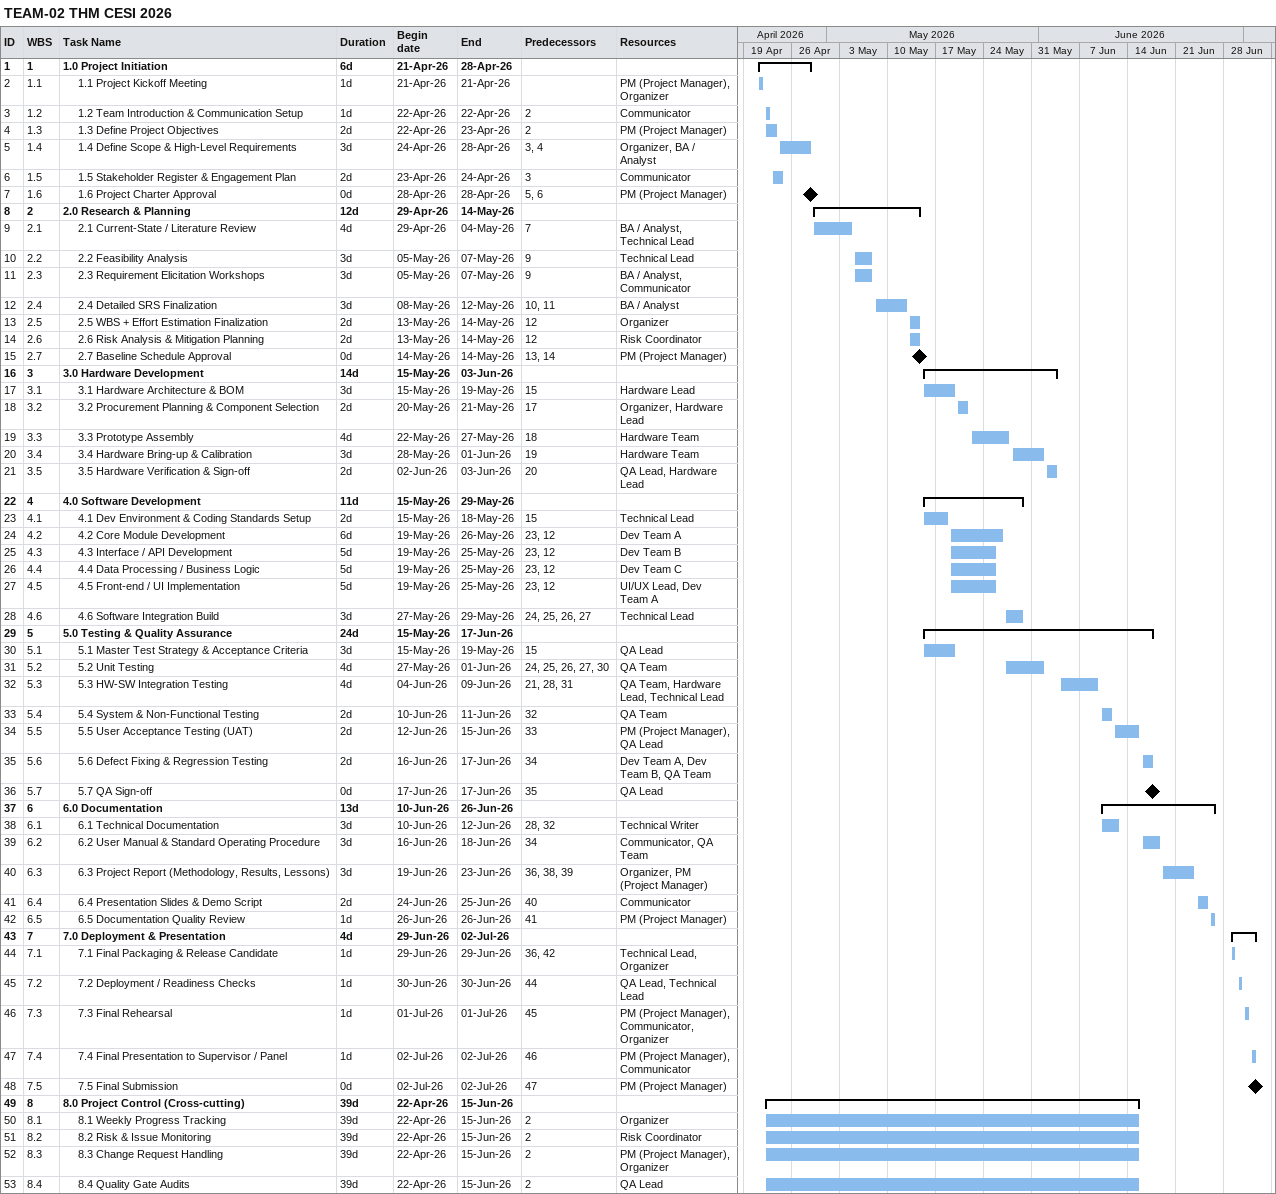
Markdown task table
TEAM-02 THM CESI 2026

| ID | WBS | Task | Duration | Start | Finish | Predecessors | Resources |
|---|---|---|---|---|---|---|---|
| 1 | 1 | **1.0 Project Initiation** | 6d | 2026-04-21 | 2026-04-28 |  |  |
| 2 | 1.1 | 1.1 Project Kickoff Meeting | 1d | 2026-04-21 | 2026-04-21 |  | PM (Project Manager), Organizer |
| 3 | 1.2 | 1.2 Team Introduction & Communication Setup | 1d | 2026-04-22 | 2026-04-22 | 2 | Communicator |
| 4 | 1.3 | 1.3 Define Project Objectives | 2d | 2026-04-22 | 2026-04-23 | 2 | PM (Project Manager) |
| 5 | 1.4 | 1.4 Define Scope & High-Level Requirements | 3d | 2026-04-24 | 2026-04-28 | 3, 4 | Organizer, BA / Analyst |
| 6 | 1.5 | 1.5 Stakeholder Register & Engagement Plan | 2d | 2026-04-23 | 2026-04-24 | 3 | Communicator |
| 7 | 1.6 | 1.6 Project Charter Approval | 0d | 2026-04-28 | 2026-04-28 | 5, 6 | PM (Project Manager) |
| 8 | 2 | **2.0 Research & Planning** | 12d | 2026-04-29 | 2026-05-14 |  |  |
| 9 | 2.1 | 2.1 Current-State / Literature Review | 4d | 2026-04-29 | 2026-05-04 | 7 | BA / Analyst, Technical Lead |
| 10 | 2.2 | 2.2 Feasibility Analysis | 3d | 2026-05-05 | 2026-05-07 | 9 | Technical Lead |
| 11 | 2.3 | 2.3 Requirement Elicitation Workshops | 3d | 2026-05-05 | 2026-05-07 | 9 | BA / Analyst, Communicator |
| 12 | 2.4 | 2.4 Detailed SRS Finalization | 3d | 2026-05-08 | 2026-05-12 | 10, 11 | BA / Analyst |
| 13 | 2.5 | 2.5 WBS + Effort Estimation Finalization | 2d | 2026-05-13 | 2026-05-14 | 12 | Organizer |
| 14 | 2.6 | 2.6 Risk Analysis & Mitigation Planning | 2d | 2026-05-13 | 2026-05-14 | 12 | Risk Coordinator |
| 15 | 2.7 | 2.7 Baseline Schedule Approval | 0d | 2026-05-14 | 2026-05-14 | 13, 14 | PM (Project Manager) |
| 16 | 3 | **3.0 Hardware Development** | 14d | 2026-05-15 | 2026-06-03 |  |  |
| 17 | 3.1 | 3.1 Hardware Architecture & BOM | 3d | 2026-05-15 | 2026-05-19 | 15 | Hardware Lead |
| 18 | 3.2 | 3.2 Procurement Planning & Component Selection | 2d | 2026-05-20 | 2026-05-21 | 17 | Organizer, Hardware Lead |
| 19 | 3.3 | 3.3 Prototype Assembly | 4d | 2026-05-22 | 2026-05-27 | 18 | Hardware Team |
| 20 | 3.4 | 3.4 Hardware Bring-up & Calibration | 3d | 2026-05-28 | 2026-06-01 | 19 | Hardware Team |
| 21 | 3.5 | 3.5 Hardware Verification & Sign-off | 2d | 2026-06-02 | 2026-06-03 | 20 | QA Lead, Hardware Lead |
| 22 | 4 | **4.0 Software Development** | 11d | 2026-05-15 | 2026-05-29 |  |  |
| 23 | 4.1 | 4.1 Dev Environment & Coding Standards Setup | 2d | 2026-05-15 | 2026-05-18 | 15 | Technical Lead |
| 24 | 4.2 | 4.2 Core Module Development | 6d | 2026-05-19 | 2026-05-26 | 23, 12 | Dev Team A |
| 25 | 4.3 | 4.3 Interface / API Development | 5d | 2026-05-19 | 2026-05-25 | 23, 12 | Dev Team B |
| 26 | 4.4 | 4.4 Data Processing / Business Logic | 5d | 2026-05-19 | 2026-05-25 | 23, 12 | Dev Team C |
| 27 | 4.5 | 4.5 Front-end / UI Implementation | 5d | 2026-05-19 | 2026-05-25 | 23, 12 | UI/UX Lead, Dev Team A |
| 28 | 4.6 | 4.6 Software Integration Build | 3d | 2026-05-27 | 2026-05-29 | 24, 25, 26, 27 | Technical Lead |
| 29 | 5 | **5.0 Testing & Quality Assurance** | 24d | 2026-05-15 | 2026-06-17 |  |  |
| 30 | 5.1 | 5.1 Master Test Strategy & Acceptance Criteria | 3d | 2026-05-15 | 2026-05-19 | 15 | QA Lead |
| 31 | 5.2 | 5.2 Unit Testing | 4d | 2026-05-27 | 2026-06-01 | 24, 25, 26, 27, 30 | QA Team |
| 32 | 5.3 | 5.3 HW-SW Integration Testing | 4d | 2026-06-04 | 2026-06-09 | 21, 28, 31 | QA Team, Hardware Lead, Technical Lead |
| 33 | 5.4 | 5.4 System & Non-Functional Testing | 2d | 2026-06-10 | 2026-06-11 | 32 | QA Team |
| 34 | 5.5 | 5.5 User Acceptance Testing (UAT) | 2d | 2026-06-12 | 2026-06-15 | 33 | PM (Project Manager), QA Lead |
| 35 | 5.6 | 5.6 Defect Fixing & Regression Testing | 2d | 2026-06-16 | 2026-06-17 | 34 | Dev Team A, Dev Team B, QA Team |
| 36 | 5.7 | 5.7 QA Sign-off | 0d | 2026-06-17 | 2026-06-17 | 35 | QA Lead |
| 37 | 6 | **6.0 Documentation** | 13d | 2026-06-10 | 2026-06-26 |  |  |
| 38 | 6.1 | 6.1 Technical Documentation | 3d | 2026-06-10 | 2026-06-12 | 28, 32 | Technical Writer |
| 39 | 6.2 | 6.2 User Manual & Standard Operating Procedure | 3d | 2026-06-16 | 2026-06-18 | 34 | Communicator, QA Team |
| 40 | 6.3 | 6.3 Project Report (Methodology, Results, Lessons) | 3d | 2026-06-19 | 2026-06-23 | 36, 38, 39 | Organizer, PM (Project Manager) |
| 41 | 6.4 | 6.4 Presentation Slides & Demo Script | 2d | 2026-06-24 | 2026-06-25 | 40 | Communicator |
| 42 | 6.5 | 6.5 Documentation Quality Review | 1d | 2026-06-26 | 2026-06-26 | 41 | PM (Project Manager) |
| 43 | 7 | **7.0 Deployment & Presentation** | 4d | 2026-06-29 | 2026-07-02 |  |  |
| 44 | 7.1 | 7.1 Final Packaging & Release Candidate | 1d | 2026-06-29 | 2026-06-29 | 36, 42 | Technical Lead, Organizer |
| 45 | 7.2 | 7.2 Deployment / Readiness Checks | 1d | 2026-06-30 | 2026-06-30 | 44 | QA Lead, Technical Lead |
| 46 | 7.3 | 7.3 Final Rehearsal | 1d | 2026-07-01 | 2026-07-01 | 45 | PM (Project Manager), Communicator, Organizer |
| 47 | 7.4 | 7.4 Final Presentation to Supervisor / Panel | 1d | 2026-07-02 | 2026-07-02 | 46 | PM (Project Manager), Communicator |
| 48 | 7.5 | 7.5 Final Submission | 0d | 2026-07-02 | 2026-07-02 | 47 | PM (Project Manager) |
| 49 | 8 | **8.0 Project Control (Cross-cutting)** | 39d | 2026-04-22 | 2026-06-15 |  |  |
| 50 | 8.1 | 8.1 Weekly Progress Tracking | 39d | 2026-04-22 | 2026-06-15 | 2 | Organizer |
| 51 | 8.2 | 8.2 Risk & Issue Monitoring | 39d | 2026-04-22 | 2026-06-15 | 2 | Risk Coordinator |
| 52 | 8.3 | 8.3 Change Request Handling | 39d | 2026-04-22 | 2026-06-15 | 2 | PM (Project Manager), Organizer |
| 53 | 8.4 | 8.4 Quality Gate Audits | 39d | 2026-04-22 | 2026-06-15 | 2 | QA Lead |
